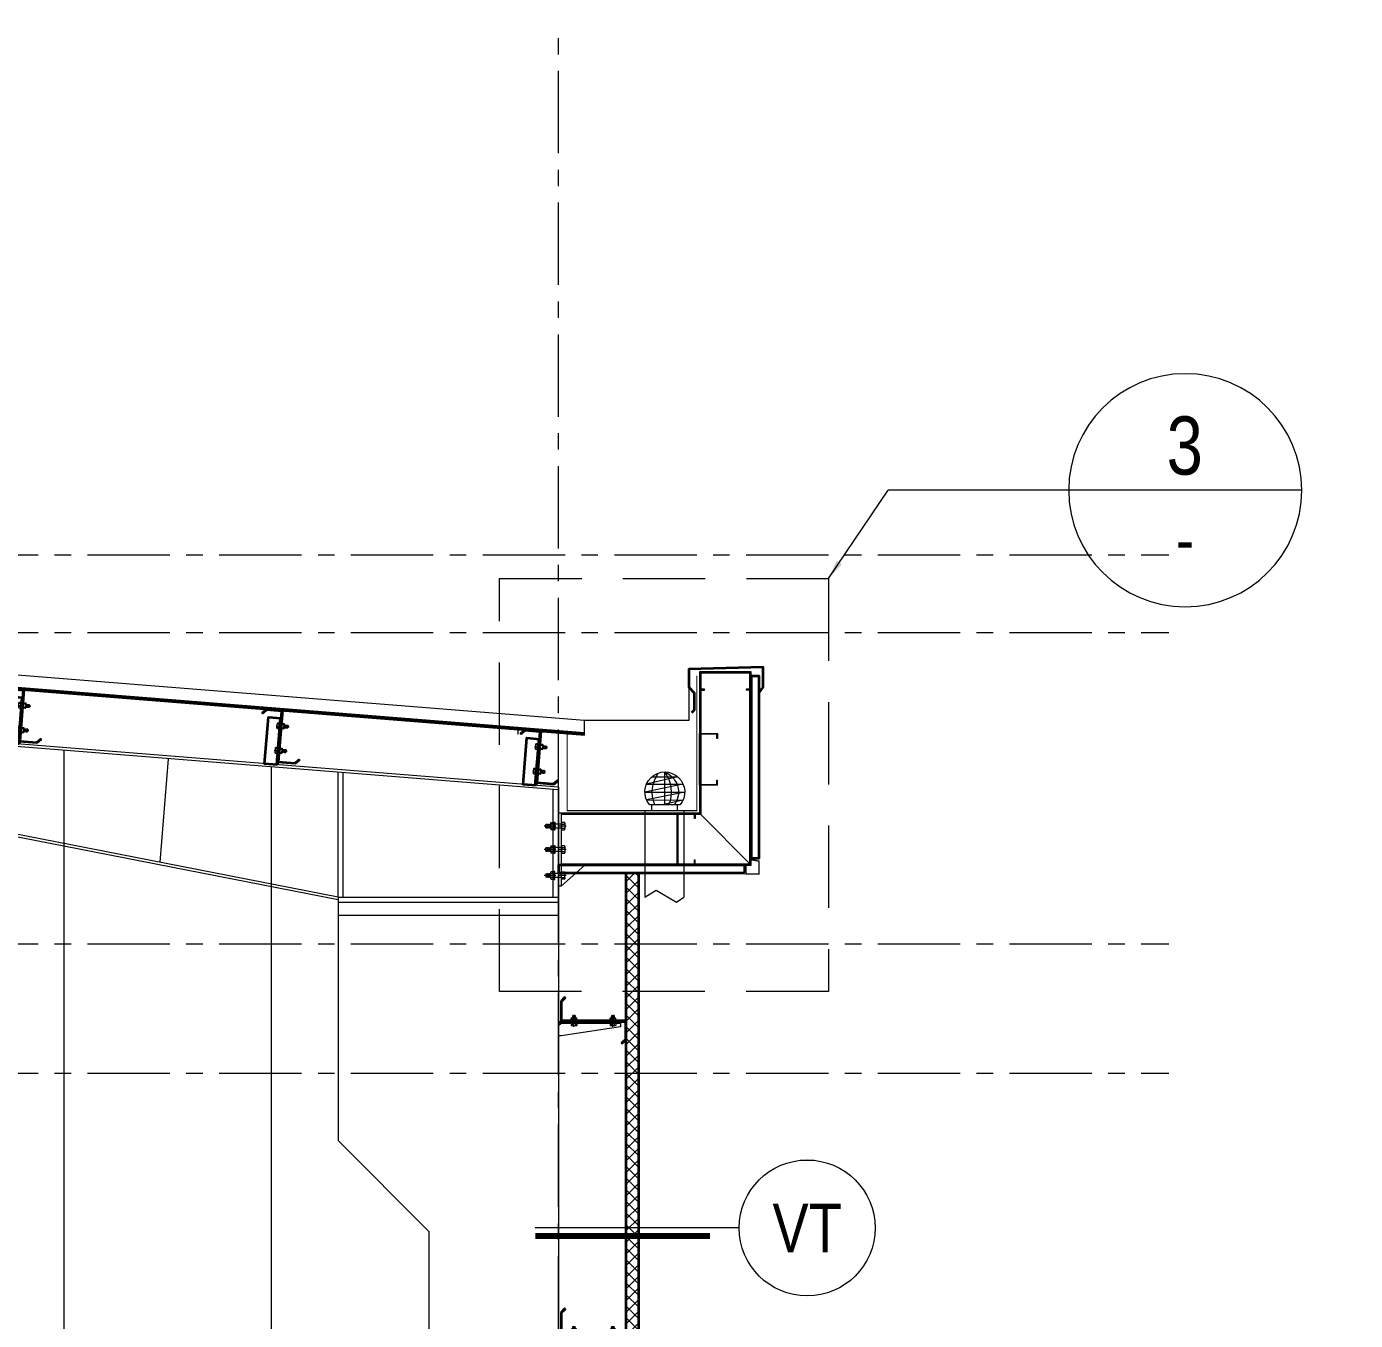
# Model space of a CAD drawing. Header units: millimetres. Extents: x -547695 to 905972, y -1055718 to 167349.
# Drawn here: x -515893 to -510768, y -922298 to -917307 of the extents above; entities that cross this region are included whole.
import ezdxf
from ezdxf.enums import TextEntityAlignment as Align
from ezdxf.xclip import XClip

# ---------------------------------------------------------------- set-up
doc = ezdxf.new("R2010")
doc.units = ezdxf.units.MM
doc.header["$XCLIPFRAME"] = 0
for name, pattern in [('ACAD_ISO04W100', [30, 24, -3, 0, -3]), ('CENTER', [50.8, 31.75, -6.35, 6.35, -6.35]), ('CONTINOUS', [0]), ('DASHDOT', [25.4, 12.7, -6.35, 0, -6.35]), ('HIDDEN', [9.525, 6.35, -3.175]), ('xr-mat cat ngang$0$ACAD_ISO04W100', [30, 24, -3, 0, -3])]:
    doc.linetypes.add(name, pattern=pattern)
doc.layers.add('7a-Flashing_01', color=1, linetype='Continuous')
doc.layers.add('XR-MC2$0$A-TOLE', color=152, linetype='Continuous')
for name, color, linetype, lineweight in [('A-DIMS', 8, 'Continuous', 9), ('A-FINE', 255, 'Continuous', 25), ('A-GRID', 250, 'CENTER', 15), ('A-HEVY', 111, 'Continuous', 35), ('A-HIDD', 45, 'HIDDEN', 9), ('A-PATT', 252, 'Continuous', 9), ('A-SYMBOLS', 10, 'Continuous', 13), ('A-WALL', 12, 'Continuous', 13), ('S-GRID-AXIS', 5, 'DASHDOT', 18)]:
    doc.layers.add(name, color=color, linetype=linetype, lineweight=lineweight)
doc.styles.add('VTK _ Arial_2.5 mm', font='arial.ttf', dxfattribs={"width": 0.8})
doc.styles.add('VTK_Arial', font='arial.ttf', dxfattribs={"width": 0.8})
doc.styles.add('VTK_Arial_2 mm', font='arial.ttf', dxfattribs={"width": 0.8})
doc.dimstyles.new('A-2.5-DIM1', dxfattribs={"dimtxt": 2.5, "dimasz": 1, "dimexe": 1, "dimexo": 0, "dimgap": 0.5, "dimtad": 1, "dimdec": 0, "dimzin": 12, "dimdsep": 46, "dimtxsty": 'VTK_Arial', "dimblk": 'ARCHTICK', "dimcen": 0, "dimdle": 1, "dimclrd": 256, "dimclre": 256, "dimclrt": 7, "dimadec": 1, "dimazin": 3, "dimtfac": 1, "dimtdec": 0, "dimtmove": 0, "dimatfit": 2, "dimfxl": 20, "dimtolj": 1, "dimtzin": 0, "dimlwd": -1, "dimlwe": -1, "dimarcsym": 0})

# ---------------------------------------------------------------- blocks, each defined once
blk = doc.blocks.new('RE6UY')
at = {"layer": 'A-GRID', "ltscale": 10}
blk.add_lwpolyline([(0, -1731.3), (0, 10949.4)], dxfattribs=at)
blk = doc.blocks.new('E56U67')
at = {"layer": 'A-GRID', "ltscale": 10}
for points in [[(-889.9, 2000), (36929.7, 2000)], [(-889.9, 1700), (36929.7, 1700)], [(-889.9, 500), (36929.7, 500)], [(-889.9, 0), (36929.7, 0)]]:
    blk.add_lwpolyline(points, dxfattribs=at)
blk = doc.blocks.new('*U715')
at = {"const_width": 0.3}
blk.add_lwpolyline([(-14, -0.419), (-5, -0.419)], dxfattribs=at)
blk.add_wipeout([(3.5, 0), (3.472, -0.439), (3.39, -0.87), (3.254, -1.288), (3.067, -1.686), (2.832, -2.057), (2.551, -2.396), (2.231, -2.697), (1.875, -2.955), (1.49, -3.167), (1.082, -3.329), (0.656, -3.438), (0.22, -3.493), (-0.22, -3.493), (-0.656, -3.438), (-1.082, -3.329), (-1.49, -3.167), (-1.875, -2.955), (-2.231, -2.697), (-2.551, -2.396), (-2.832, -2.057), (-3.067, -1.686), (-3.254, -1.288), (-3.39, -0.87), (-3.472, -0.439), (-3.5, 0), (-3.472, 0.439), (-3.39, 0.87), (-3.254, 1.288), (-3.067, 1.686), (-2.832, 2.057), (-2.551, 2.396), (-2.231, 2.697), (-1.875, 2.955), (-1.49, 3.167), (-1.082, 3.329), (-0.656, 3.438), (-0.22, 3.493), (0.22, 3.493), (0.656, 3.438), (1.082, 3.329), (1.49, 3.167), (1.875, 2.955), (2.231, 2.697), (2.551, 2.396), (2.832, 2.057), (3.067, 1.686), (3.254, 1.288), (3.39, 0.87), (3.472, 0.439)])
blk.add_lwpolyline([(-3.5, 0), (-14, 0)])
blk.add_circle((0, 0), 3.5)
at = {"color": 7, "style": 'VTK _ Arial_2.5 mm', "width": 0.8, "flags": 8}
blk.add_attdef('SYMBOL', text='', height=2.5, dxfattribs=at).set_placement((0, 0), align=Align.MIDDLE_CENTER)
blk = doc.blocks.new('A$C18f83674')
blk.add_lwpolyline([(14.1, 10), (82.1, 10), (82.1, 208.1), (141.5, 208.1), (155, 194.5), (156.4, 195.9), (142.2, 210), (80.2, 210), (80.2, 11.9), (14.9, 11.9), (1.3, 25.5), (0, 24.1)], close=True)
at = {"layer": 'A-PATT', "linetype": 'Continuous'}
for p, q in [((53.6, 154.8), (53.6, 145.2)), ((53.6, 154.8), (57, 154.8)), ((57.5, 155.7), (57, 154.8)), ((58.1, 145.2), (57, 154.8)), ((58.4, 154.8), (57.5, 155.7)), ((58.9, 155.7), (58.4, 154.8)), ((59.5, 145.2), (58.4, 154.8)), ((59.5, 145.2), (58.4, 154.8)), ((59.5, 145.2), (58.4, 154.8)), ((59.9, 154.8), (58.9, 155.7)), ((60.4, 155.7), (59.9, 154.8)), ((61, 145.2), (59.9, 154.8)), ((61.3, 154.8), (60.4, 155.7)), ((61.8, 155.7), (61.3, 154.8)), ((62.4, 145.2), (61.3, 154.8)), ((62.4, 145.2), (61.3, 154.8)), ((62.8, 154.8), (61.8, 155.7)), ((63.3, 155.7), (62.8, 154.8)), ((63.9, 145.2), (62.8, 154.8)), ((64.2, 154.8), (63.3, 155.7)), ((64.7, 155.7), (64.2, 154.8)), ((65.3, 145.2), (64.2, 154.8)), ((65.7, 154.8), (64.7, 155.7)), ((66.2, 155.7), (65.7, 154.8)), ((66.8, 145.2), (65.7, 154.8)), ((67.1, 154.8), (66.2, 155.7)), ((67.6, 155.7), (67.1, 154.8)), ((68.2, 145.2), (67.1, 154.8)), ((68.6, 154.8), (67.6, 155.7)), ((68.7, 156.1), (68.7, 158.4)), ((68.7, 141.6), (68.7, 158.4)), ((77.6, 160.7), (69.4, 160.7)), ((77.2, 156.1), (69.8, 156.1)), ((78.2, 156.1), (78.2, 158.4)), ((78.2, 141.6), (78.2, 158.4)), ((86.1, 156.1), (86.1, 158.4)), ((86.1, 141.6), (86.1, 158.4)), ((86.8, 160.7), (95, 160.7)), ((87.2, 156.1), (94.6, 156.1)), ((95.6, 141.6), (95.6, 158.4)), ((58.1, 145.2), (53.6, 145.2)), ((59, 144.3), (58.1, 145.2)), ((59.5, 145.2), (59, 144.3)), ((60.4, 144.3), (59.5, 145.2)), ((61, 145.2), (60.4, 144.3)), ((61.9, 144.3), (61, 145.2)), ((62.4, 145.2), (61.9, 144.3)), ((63.3, 144.3), (62.4, 145.2)), ((63.9, 145.2), (63.3, 144.3)), ((64.8, 144.3), (63.9, 145.2)), ((65.3, 145.2), (64.8, 144.3)), ((66.2, 144.3), (65.3, 145.2)), ((66.8, 145.2), (66.2, 144.3)), ((67.7, 144.3), (66.8, 145.2)), ((68.2, 145.2), (67.7, 144.3)), ((68.2, 145.2), (68.7, 145.2)), ((68.7, 143.9), (68.7, 141.6)), ((69.4, 139.3), (77.6, 139.3)), ((77.2, 143.9), (69.8, 143.9)), ((78.2, 143.9), (78.2, 141.6)), ((86.1, 143.9), (86.1, 141.6)), ((95, 139.3), (86.8, 139.3)), ((87.2, 143.9), (94.6, 143.9)), ((53.6, 59.8), (53.6, 50.2)), ((53.6, 59.8), (57, 59.8)), ((57.5, 60.7), (57, 59.8)), ((58.1, 50.2), (57, 59.8)), ((58.4, 59.8), (57.5, 60.7)), ((58.9, 60.7), (58.4, 59.8)), ((59.5, 50.2), (58.4, 59.8)), ((59.5, 50.2), (58.4, 59.8)), ((59.5, 50.2), (58.4, 59.8)), ((59.9, 59.8), (58.9, 60.7)), ((60.4, 60.7), (59.9, 59.8)), ((61, 50.2), (59.9, 59.8)), ((61.3, 59.8), (60.4, 60.7)), ((61.8, 60.7), (61.3, 59.8)), ((62.4, 50.2), (61.3, 59.8)), ((62.4, 50.2), (61.3, 59.8)), ((62.8, 59.8), (61.8, 60.7)), ((63.3, 60.7), (62.8, 59.8)), ((63.9, 50.2), (62.8, 59.8)), ((64.2, 59.8), (63.3, 60.7)), ((64.7, 60.7), (64.2, 59.8)), ((65.3, 50.2), (64.2, 59.8)), ((65.7, 59.8), (64.7, 60.7)), ((66.2, 60.7), (65.7, 59.8)), ((66.8, 50.2), (65.7, 59.8)), ((67.1, 59.8), (66.2, 60.7)), ((67.6, 60.7), (67.1, 59.8)), ((68.2, 50.2), (67.1, 59.8)), ((68.6, 59.8), (67.6, 60.7)), ((68.7, 61.1), (68.7, 63.4)), ((68.7, 46.6), (68.7, 63.4)), ((77.6, 65.7), (69.4, 65.7)), ((77.2, 61.1), (69.8, 61.1)), ((78.2, 61.1), (78.2, 63.4)), ((78.2, 46.6), (78.2, 63.4)), ((86.1, 61.1), (86.1, 63.4)), ((86.1, 46.6), (86.1, 63.4)), ((86.8, 65.7), (95, 65.7)), ((87.2, 61.1), (94.6, 61.1)), ((95.6, 46.6), (95.6, 63.4)), ((58.1, 50.2), (53.6, 50.2)), ((59, 49.3), (58.1, 50.2)), ((59.5, 50.2), (59, 49.3)), ((60.4, 49.3), (59.5, 50.2)), ((61, 50.2), (60.4, 49.3)), ((61.9, 49.3), (61, 50.2)), ((62.4, 50.2), (61.9, 49.3)), ((63.3, 49.3), (62.4, 50.2)), ((63.9, 50.2), (63.3, 49.3)), ((64.8, 49.3), (63.9, 50.2)), ((65.3, 50.2), (64.8, 49.3)), ((66.2, 49.3), (65.3, 50.2)), ((66.8, 50.2), (66.2, 49.3)), ((67.7, 49.3), (66.8, 50.2)), ((68.2, 50.2), (67.7, 49.3)), ((68.2, 50.2), (68.7, 50.2)), ((68.7, 48.9), (68.7, 46.6)), ((69.4, 44.3), (77.6, 44.3)), ((77.2, 48.9), (69.8, 48.9)), ((78.2, 48.9), (78.2, 46.6)), ((86.1, 48.9), (86.1, 46.6)), ((95, 44.3), (86.8, 44.3)), ((87.2, 48.9), (94.6, 48.9))]:
    blk.add_line(p, q, dxfattribs=at)
at = {"layer": 'A-PATT', "ltscale": 0.5}
for p, q in [((67.8, 155.5), (67.8, 155.5)), ((86.1, 156), (80.2, 156)), ((67.8, 144.5), (67.8, 144.5)), ((86.1, 144), (80.2, 144)), ((67.8, 60.5), (67.8, 60.5)), ((86.1, 61), (80.2, 61)), ((67.8, 49.5), (67.8, 49.5)), ((86.1, 49), (80.2, 49))]:
    blk.add_line(p, q, dxfattribs=at)
at = {"layer": 'A-PATT', "lineweight": -2}
blk.add_line((86.1, 180), (86.1, 0), dxfattribs=at)
at = {"layer": 'A-PATT', "linetype": 'ACAD_ISO04W100'}
for p, q in [((99.5, 150), (49.2, 150)), ((99.5, 55), (49.2, 55))]:
    blk.add_line(p, q, dxfattribs=at)
at = {"layer": 'A-PATT', "linetype": 'Continuous'}
for points in [[(80.2, 162), (78.2, 162), (78.2, 138), (80.2, 138)], [(80.2, 67), (78.2, 67), (78.2, 43), (80.2, 43)]]:
    blk.add_lwpolyline(points, close=True, dxfattribs=at)
at = {"layer": 'A-PATT', "lineweight": -2}
blk.add_lwpolyline([(82.1, 0), (132.1, 0), (132.1, 180), (82.1, 180)], close=True, dxfattribs=at)
at = {"layer": 'A-PATT', "linetype": 'Continuous'}
for centre, radius, start, end in [((72.9, 158.4), 4.19, 146.602, 180), ((71.8, 158.4), 3.07, 180, 228.5476), ((71.8, 153.8), 3.07, 131.4524, 180), ((75.2, 158.4), 3.07, 311.4524, 0), ((75.2, 153.8), 3.07, 0, 48.5476), ((74.1, 158.4), 4.19, 0, 33.398), ((90.3, 158.4), 4.19, 146.602, 180), ((89.2, 158.4), 3.07, 180, 228.5476), ((89.2, 153.8), 3.07, 131.4524, 180), ((92.6, 158.4), 3.07, 311.4524, 0), ((92.6, 153.8), 3.07, 0, 48.5476), ((91.5, 158.4), 4.19, 0, 33.398), ((71.8, 146.2), 3.07, 180, 228.5476), ((71.8, 141.6), 3.07, 131.4524, 180), ((72.9, 141.6), 4.19, 180, 213.398), ((75.2, 146.2), 3.07, 311.4524, 0), ((75.2, 141.6), 3.07, 0, 48.5476), ((74.1, 141.6), 4.19, 326.602, 0), ((89.2, 146.2), 3.07, 180, 228.5476), ((89.2, 141.6), 3.07, 131.4524, 180), ((90.3, 141.6), 4.19, 180, 213.398), ((92.6, 146.2), 3.07, 311.4524, 0), ((92.6, 141.6), 3.07, 0, 48.5476), ((91.5, 141.6), 4.19, 326.602, 0), ((72.9, 63.4), 4.19, 146.602, 180), ((71.8, 63.4), 3.07, 180, 228.5476), ((71.8, 58.8), 3.07, 131.4524, 180), ((75.2, 63.4), 3.07, 311.4524, 0), ((75.2, 58.8), 3.07, 0, 48.5476), ((74.1, 63.4), 4.19, 0, 33.398), ((90.3, 63.4), 4.19, 146.602, 180), ((89.2, 63.4), 3.07, 180, 228.5476), ((89.2, 58.8), 3.07, 131.4524, 180), ((92.6, 63.4), 3.07, 311.4524, 0), ((92.6, 58.8), 3.07, 0, 48.5476), ((91.5, 63.4), 4.19, 0, 33.398), ((71.8, 51.2), 3.07, 180, 228.5476), ((71.8, 46.6), 3.07, 131.4524, 180), ((72.9, 46.6), 4.19, 180, 213.398), ((75.2, 51.2), 3.07, 311.4524, 0), ((75.2, 46.6), 3.07, 0, 48.5476), ((74.1, 46.6), 4.19, 326.602, 0), ((89.2, 51.2), 3.07, 180, 228.5476), ((89.2, 46.6), 3.07, 131.4524, 180), ((90.3, 46.6), 4.19, 180, 213.398), ((92.6, 51.2), 3.07, 311.4524, 0), ((92.6, 46.6), 3.07, 0, 48.5476), ((91.5, 46.6), 4.19, 326.602, 0)]:
    blk.add_arc(centre, radius, start, end, dxfattribs=at)
blk = doc.blocks.new('*U57')
at = {"linetype": 'xr-mat cat ngang$0$ACAD_ISO04W100'}
blk.add_line((-25.4, 0), (38.9, 0), dxfattribs=at)
at = {"linetype": 'Continuous'}
for p, q in [((-21.5, -8.4), (-21.5, 8.4)), ((-12.7, 10.7), (-20.8, 10.7)), ((-13, 6.1), (-20.4, 6.1)), ((-12, 6.1), (-12, 8.4)), ((-12, -8.4), (-12, 8.4)), ((9.8, 6.1), (9.8, 8.4)), ((9.8, -8.4), (9.8, 8.4)), ((10.5, 10.7), (18.6, 10.7)), ((10.9, 6.1), (18.3, 6.1)), ((19.3, 6.1), (19.3, 8.4)), ((19.3, -8.4), (19.3, 8.4)), ((19.5, 4.8), (20.4, 5.7)), ((19.8, -4.8), (21, 4.8)), ((20.4, 5.7), (21, 4.8)), ((21, 4.8), (21.9, 5.7)), ((21.3, -4.8), (22.4, 4.8)), ((21.9, 5.7), (22.4, 4.8)), ((22.4, 4.8), (23.3, 5.7)), ((22.7, -4.8), (23.9, 4.8)), ((23.3, 5.7), (23.9, 4.8)), ((23.9, 4.8), (24.8, 5.7)), ((24.2, -4.8), (25.3, 4.8)), ((24.8, 5.7), (25.3, 4.8)), ((25.3, 4.8), (26.2, 5.7)), ((25.6, -4.8), (26.8, 4.8)), ((25.6, -4.8), (26.8, 4.8)), ((26.2, 5.7), (26.8, 4.8)), ((26.8, 4.8), (27.7, 5.7)), ((27.1, -4.8), (28.2, 4.8)), ((27.7, 5.7), (28.2, 4.8)), ((28.2, 4.8), (29.1, 5.7)), ((28.5, -4.8), (29.7, 4.8)), ((28.5, -4.8), (29.7, 4.8)), ((28.5, -4.8), (29.7, 4.8)), ((29.1, 5.7), (29.7, 4.8)), ((29.7, 4.8), (30.6, 5.7)), ((30, -4.8), (31.1, 4.8)), ((30.6, 5.7), (31.1, 4.8)), ((34.5, 4.8), (31.1, 4.8)), ((34.5, 4.8), (34.5, -4.8)), ((-20.8, -10.7), (-12.7, -10.7)), ((-13, -6.1), (-20.4, -6.1)), ((-12, -6.1), (-12, -8.4)), ((9.8, -6.1), (9.8, -8.4)), ((18.6, -10.7), (10.5, -10.7)), ((10.9, -6.1), (18.3, -6.1)), ((19.8, -4.8), (19.3, -4.8)), ((19.3, -6.1), (19.3, -8.4)), ((19.8, -4.8), (20.4, -5.7)), ((20.4, -5.7), (21.3, -4.8)), ((21.3, -4.8), (21.8, -5.7)), ((21.8, -5.7), (22.7, -4.8)), ((22.7, -4.8), (23.3, -5.7)), ((23.3, -5.7), (24.2, -4.8)), ((24.2, -4.8), (24.7, -5.7)), ((24.7, -5.7), (25.6, -4.8)), ((25.6, -4.8), (26.2, -5.7)), ((26.2, -5.7), (27.1, -4.8)), ((27.1, -4.8), (27.6, -5.7)), ((27.6, -5.7), (28.5, -4.8)), ((28.5, -4.8), (29.1, -5.7)), ((29.1, -5.7), (30, -4.8)), ((30, -4.8), (34.5, -4.8))]:
    blk.add_line(p, q, dxfattribs=at)
at = {"ltscale": 0.5}
for p, q in [((-12, 6), (7.8, 6)), ((20.3, 5.5), (20.2, 5.5)), ((-12, -6), (7.8, -6)), ((20.3, -5.5), (20.3, -5.5))]:
    blk.add_line(p, q, dxfattribs=at)
at = {"linetype": 'Continuous'}
blk.add_lwpolyline([(7.8, 12), (9.8, 12), (9.8, -12), (7.8, -12)], close=True, dxfattribs=at)
for centre, radius, start, end in [((-17.3, 8.4), 4.19, 146.602, 180), ((-18.4, 8.4), 3.07, 180, 228.5476), ((-18.4, 3.8), 3.07, 131.4524, 180), ((-15, 8.4), 3.07, 311.4524, 0), ((-15, 3.8), 3.07, 0, 48.5476), ((-16.2, 8.4), 4.19, 0, 33.398), ((14, 8.4), 4.19, 146.602, 180), ((12.9, 8.4), 3.07, 180, 228.5476), ((12.9, 3.8), 3.07, 131.4524, 180), ((16.3, 8.4), 3.07, 311.4524, 0), ((16.3, 3.8), 3.07, 0, 48.5476), ((15.1, 8.4), 4.19, 0, 33.398), ((-18.4, -3.8), 3.07, 180, 228.5476), ((-18.4, -8.4), 3.07, 131.4524, 180), ((-17.3, -8.4), 4.19, 180, 213.398), ((-15, -3.8), 3.07, 311.4524, 0), ((-15, -8.4), 3.07, 0, 48.5476), ((-16.2, -8.4), 4.19, 326.602, 0), ((12.9, -3.8), 3.07, 180, 228.5476), ((12.9, -8.4), 3.07, 131.4524, 180), ((14, -8.4), 4.19, 180, 213.398), ((16.3, -3.8), 3.07, 311.4524, 0), ((16.3, -8.4), 3.07, 0, 48.5476), ((15.1, -8.4), 4.19, 326.602, 0)]:
    blk.add_arc(centre, radius, start, end, dxfattribs=at)
blk = doc.blocks.new('A$Cbf05ed9f')
at = {"color": 0}
for p, q in [((0, 0), (0, 200)), ((0, 200), (70, 200)), ((67, 197), (3, 197)), ((3, 197), (3, 3)), ((67, 180), (67, 197)), ((70, 180), (67, 180)), ((70, 200), (70, 180)), ((70, 0), (0, 0)), ((3, 3), (67, 3)), ((67, 3), (67, 20)), ((67, 20), (70, 20)), ((70, 0), (70, 20))]:
    blk.add_line(p, q, dxfattribs=at)
blk = doc.blocks.new('ửgwg')
for points in [[(-7350, -887.3), (-7350, -832.1), (0, -244.1)], [(-6400, -1513.3), (-7250, -1513.3)]]:
    blk.add_lwpolyline(points)
at = {"linetype": 'ByBlock'}
for points in [[(-7250, -1089.9), (0, -509.9)], [(-7249.2, -1099.9), (0, -520)], [(-5744.4, -979.5), (-5712.5, -1378.9)], [(-6420, -1513.3), (-6420, -1033.6)], [(-6400, -1513.3), (-6400, -1032)], [(-7250, -1089.9), (-7250, -7193.1)], [(-7250, -1513.3), (-7250, -1089.9)], [(-7230, -1513.3), (-7230, -1098.4)], [(-6400, -1513.3), (-4232, -1089.3)], [(-6400, -1523.5), (-4230.1, -1099.1)], [(-6400, -1533.3), (-7250, -1533.3)], [(-6400, -1513.3), (-6400, -2452.1), (-6750, -2803.3)], [(-6400, -1583.3), (-7250, -1583.3)], [(-6750, -2803.3), (-6750, -7193.1)]]:
    blk.add_lwpolyline(points, dxfattribs=at)
at = {"color": 0, "linetype": 'ByBlock'}
for points in [[(-7262, -1389.9), (-7993.7, -1389.9), (-7993.7, -644.9), (-7793.7, -644.9), (-7793.7, -1189.9), (-7262, -1189.9)], [(-7262, -1384.9), (-7988.7, -1384.9), (-7988.7, -649.9), (-7798.7, -649.9), (-7798.7, -1194.9), (-7262, -1194.9)], [(-7793.7, -1189.9), (-7993.7, -1389.9)], [(-7262, -1469.9), (-7351.9, -1389.9)]]:
    blk.add_lwpolyline(points, dxfattribs=at)
blk.add_lwpolyline([(-7250, -1469.9), (-7262, -1469.9), (-7262, -1189.9), (-7250, -1189.9)], close=True, dxfattribs=at)
at = {"layer": 'A-HEVY'}
for points in [[(-7350, -882.2), (-0.4, -294.3)], [(-7350, -887.3), (0, -299.3)]]:
    blk.add_lwpolyline(points, dxfattribs=at)
at = {"rotation": 269.9999999725806}
blk.add_blockref('A$Cbf05ed9f', (-7993.7, -644.9), dxfattribs=at)
at = {"xscale": -1}
for p in [(-7793.7, -1082.2), (-7708, -1389.9)]:
    blk.add_blockref('A$Cbf05ed9f', p, dxfattribs=at)
at = {"xscale": -1.313271894655145, "yscale": 1.313271894655145, "zscale": 1.313271894655145, "rotation": 180}
for p in [(-7246.3, -1239.9), (-7246.3, -1329.9)]:
    blk.add_blockref('*U57', p, dxfattribs=at)
at = {"xscale": 1.313271894655145, "yscale": 1.313271894655145, "zscale": 1.313271894655145}
blk.add_blockref('*U57', (-7246.3, -1429.9), dxfattribs=at)
at = {"layer": 'A-HEVY', "rotation": 4.573921259835871}
for p in [(-5251.8, -930.1), (-6248.6, -1009.8), (-7245.4, -1089.6)]:
    blk.add_blockref('A$C18f83674', p, dxfattribs=at)
blk = doc.blocks.new('oi11')
at = {"layer": 'A-PATT'}
blk.add_line((-50, 149.1), (-50, 22.2), dxfattribs=at)
blk.add_line((-50, 149.1), (-50, 22.2), dxfattribs=at)
at = {"layer": 'A-PATT', "linetype": 'Continuous'}
blk.add_line((-109.8, 22.2), (6.8, 22.2), dxfattribs=at)
blk.add_line((-109.8, 22.2), (6.8, 22.2), dxfattribs=at)
at = {"layer": 'A-PATT'}
blk.add_lwpolyline([(-1.1, 130.2), (-100.4, 130.2), (19.1, 102.7), (-121.1, 102.1), (25.4, 71.4), (-128.4, 71.4), (18.8, 41.2), (-121.1, 40.6), (-40.9, 22.2)], dxfattribs=at)
blk.add_lwpolyline([(-1.1, 130.2), (-100.4, 130.2), (19.1, 102.7), (-121.1, 102.1), (25.4, 71.4), (-128.4, 71.4), (18.8, 41.2), (-121.1, 40.6), (-40.9, 22.2)], dxfattribs=at)
at = {"layer": 'A-PATT', "linetype": 'Continuous'}
blk.add_lwpolyline([(-100, 22.2), (0, 22.2), (0, 0), (-100, 0)], close=True, dxfattribs=at)
blk.add_lwpolyline([(-100, 22.2), (0, 22.2), (0, 0), (-100, 0)], close=True, dxfattribs=at)
blk.add_arc((-51.5, 72.2), 76.9, 319.3608, 220.6392, dxfattribs=at)
blk.add_arc((-51.5, 72.2), 76.9, 319.3608, 220.6392, dxfattribs=at)
at = {"layer": 'A-PATT'}
for centre, radius, start, end in [((-21.3, 71.4), 82.8, 110.269, 216.4417), ((-21.3, 71.4), 82.8, 110.269, 216.4417), ((53, 71.4), 129, 142.9563, 202.4244), ((53, 71.4), 129, 142.9563, 202.4244), ((-132.4, 71.4), 129, 337.5756, 34.7353), ((-132.4, 71.4), 129, 337.5756, 34.7353)]:
    blk.add_arc(centre, radius, start, end, dxfattribs=at)
blk = doc.blocks.new('ưqefw3ef23')
at = {"layer": 'A-DIMS', "ltscale": 0.3}
blk.add_lwpolyline([(271.5, 690.5), (271.5, 492.2), (674, 492.2)], dxfattribs=at)
at = {"layer": 'A-HEVY', "linetype": 'CONTINOUS'}
blk.add_lwpolyline([(0.2, 561.9), (0.2, 598.9), (-16, 620.1), (-16, 697.9), (271.5, 690.5), (271.5, 620.1), (250.2, 598.9), (250.2, 531.9), (260.9, 521.3)], dxfattribs=at)
at = {"layer": 'A-HEVY', "ltscale": 0.3}
blk.add_lwpolyline([(930.6, 437.5, 5, 5, 0), (929, 457.4, 5, 5, 0), (740.2, 442.3, 5, 5, 0), (740.2, 144.3, 5, 5, 0), (240.2, 144.3, 5, 5, 0), (240.2, 484.6, 5, 5, 0), (240.2, 664.6, 0, 0, 0)], format="xyseb", dxfattribs=at)
at = {"layer": 'A-HEVY'}
for points in [[(30.2, -38.8), (0.2, -38.8), (0.2, 662.9), (30.2, 662.9)], [(55, -95.7), (55, -65.7), (774, -65.7), (774, -95.7)]]:
    blk.add_lwpolyline(points, close=True, dxfattribs=at)
at = {"layer": 'A-HEVY', "ltscale": 0.3, "const_width": 5}
blk.add_lwpolyline([(30.2, 34.5), (30.2, -45.4), (0, -50.4), (0, -100), (50, -100), (50, -100), (50, -65.7), (100.3, -65.7)], dxfattribs=at)
at = {"layer": 'A-PATT', "ltscale": 5}
for points in [[(290.2, 144.3), (290.2, -190)], [(440.2, 144.3), (440.2, -190)], [(440.2, -190), (396.5, -162), (318.9, -208.9), (290.2, -190)]]:
    blk.add_lwpolyline(points, dxfattribs=at)
at = {"layer": 'A-PATT', "linetype": 'Continuous', "lineweight": -3}
blk.add_blockref('oi11', (415.2, 144.3), dxfattribs=at)
blk = doc.blocks.new('diem chan tole')
at = {"layer": '7a-Flashing_01', "const_width": 1}
blk.add_lwpolyline([(0, -40), (0, -50), (-50, -50), (-50, -10), (0, 0), (0, 110)], dxfattribs=at)
blk = doc.blocks.new('up goc')
at = {"layer": '7a-Flashing_01', "const_width": 0.499}
blk.add_lwpolyline([(-154.7, 0), (-139.7, 0), (-114.3, 30.7), (30.7, 30.7), (30.7, -114.3), (0, -139.7), (0, -154.7)], dxfattribs=at)
blk = doc.blocks.new('_ECU_M12')
at = {"layer": 'A-PATT'}
h = blk.add_hatch(color=256, dxfattribs=at)
h.dxf.hatch_style = 1
h.paths.add_polyline_path([(0, 10), (-8.2, 10, -0.176633), (-5.5, 9, -0.090415)])
h.paths.add_polyline_path([(8.2, 10), (0, 10, -0.090415), (5.5, 9, -0.176633)])
h = blk.add_hatch(color=256, dxfattribs=at)
h.dxf.hatch_style = 1
h.paths.add_polyline_path([(-5.5, 1, -0.176633), (-8.2, 0), (0, 0, -0.090415)])
h.paths.add_polyline_path([(5.5, 1, -0.090415), (0, 0), (8.2, 0, -0.176633)])
for p, q in [((-11, 1), (-11, 9)), ((-8.2, 10), (8.2, 10)), ((8.2, 0), (-8.2, 0)), ((-5.5, 1), (-5.5, 9)), ((5.5, 1), (5.5, 9)), ((11, 1), (11, 9))]:
    blk.add_line(p, q, dxfattribs=at)
for centre, radius, start, end in [((-8.2, 5.7), 4.26, 49.932, 130.068), ((-8.2, 4.3), 4.26, 229.932, 310.068), ((0, -5.5), 15.5, 69.3345, 110.6655), ((0, 15.5), 15.5, 249.3345, 290.6655), ((8.2, 5.7), 4.26, 49.932, 130.068), ((8.2, 4.3), 4.26, 229.932, 310.068)]:
    blk.add_arc(centre, radius, start, end, dxfattribs=at)
blk = doc.blocks.new('*U48')
h = blk.add_hatch(color=256)
h.dxf.hatch_style = 1
h.paths.add_polyline_path([(-0.2, -10, -0.086761), (-5.5, -9, -0.176633), (-8.2, -10)])
h.paths.add_polyline_path([(8.2, -10, -0.176633), (5.5, -9, -0.086761), (0.2, -10)])
for p, q in [((-11, 0), (-11, -9)), ((11, 0), (-11, 0)), ((-6, 19.9), (6, 19.9)), ((-5.1, 7.9), (-6, 7.3)), ((-6, 7.3), (-4.8, 6.3)), ((-4.8, 6.3), (-6, 5.5)), ((-6, 5.5), (-6, 2)), ((-6, 5.5), (3, 5.5)), ((-5.5, 0), (-5.5, -9)), ((-4.8, 29.3), (-5.4, 28.4)), ((-5.4, 28.4), (-4.8, 27.9)), ((-4.8, 29.3), (4.8, 29.3)), ((3, 5.5), (-4.8, 6.3)), ((0, 29), (0, 29.3)), ((4.8, 28.7), (0, 29)), ((4.8, 28.7), (4.8, 29.3)), ((4.8, 28.7), (6, 27.7)), ((6, 27.7), (4.8, 26.9)), ((4.8, 7.1), (6, 6.1)), ((5.5, 0), (5.5, -9)), ((6, 7.9), (6, 7.9)), ((6, 6.1), (6, 2)), ((11, 0), (11, -9)), ((-8.2, -10), (8.2, -10))]:
    blk.add_line(p, q)
blk.add_lwpolyline([(-12.5, 7.9), (12.5, 7.9), (12.5, 9.4, 0.414214), (12, 9.9), (-12, 9.9, 0.414214), (-12.5, 9.4)], format="xyb", close=True)
for points in [[(4.8, 26.9), (6, 25.9), (4.8, 25.1), (-4.8, 26.1), (-6, 27.1), (-4.8, 27.9)], [(4.8, 25.1), (6, 24.1), (4.8, 23.3), (-4.8, 24.3), (-6, 25.3), (-4.8, 26.1)], [(4.8, 23.3), (6, 22.3), (4.8, 21.5), (-4.8, 22.5), (-6, 23.5), (-4.8, 24.3)]]:
    blk.add_lwpolyline(points, close=True)
for points in [[(3, 19.9), (-4.8, 20.7), (-6, 21.7), (-4.8, 22.5), (4.8, 21.5), (6, 20.5), (5.1, 19.9)], [(-6, 19.9), (-4.8, 20.7), (3, 19.9)], [(6, 7.9), (6, 7.9), (4.8, 7.1), (-3.1, 7.9)]]:
    blk.add_lwpolyline(points)
for centre, radius, start, end in [((-8, 2), 2, 270, 0), ((8, 2), 2, 180, 270), ((-8.2, -5.7), 4.26, 229.932, 310.068), ((0, 5.5), 15.5, 249.2986, 290.7014), ((8.2, -5.7), 4.26, 229.932, 310.068)]:
    blk.add_arc(centre, radius, start, end)
at = {"layer": 'S-GRID-AXIS', "color": 250}
blk.add_line((0, -15), (0, 32), dxfattribs=at)
blk.add_blockref('_ECU_M12', (0, 9.9))
blk = doc.blocks.new('*U47')
h = blk.add_hatch(color=256)
h.dxf.hatch_style = 1
h.paths.add_polyline_path([(-0.2, -10, -0.086761), (-5.5, -9, -0.176633), (-8.2, -10)])
h.paths.add_polyline_path([(8.2, -10, -0.176633), (5.5, -9, -0.086761), (0.2, -10)])
for p, q in [((-11, 0), (-11, -9)), ((11, 0), (-11, 0)), ((-6, 19.9), (6, 19.9)), ((-5.1, 7.9), (-6, 7.3)), ((-6, 7.3), (-4.8, 6.3)), ((-4.8, 6.3), (-6, 5.5)), ((-6, 5.5), (-6, 2)), ((-6, 5.5), (3, 5.5)), ((-5.5, 0), (-5.5, -9)), ((-4.8, 29.3), (-5.4, 28.4)), ((-5.4, 28.4), (-4.8, 27.9)), ((-4.8, 29.3), (4.8, 29.3)), ((3, 5.5), (-4.8, 6.3)), ((0, 29), (0, 29.3)), ((4.8, 28.7), (0, 29)), ((4.8, 28.7), (4.8, 29.3)), ((4.8, 28.7), (6, 27.7)), ((6, 27.7), (4.8, 26.9)), ((4.8, 7.1), (6, 6.1)), ((5.5, 0), (5.5, -9)), ((6, 7.9), (6, 7.9)), ((6, 6.1), (6, 2)), ((11, 0), (11, -9)), ((-8.2, -10), (8.2, -10))]:
    blk.add_line(p, q)
blk.add_lwpolyline([(-12.5, 7.9), (12.5, 7.9), (12.5, 9.4, 0.414214), (12, 9.9), (-12, 9.9, 0.414214), (-12.5, 9.4)], format="xyb", close=True)
for points in [[(4.8, 26.9), (6, 25.9), (4.8, 25.1), (-4.8, 26.1), (-6, 27.1), (-4.8, 27.9)], [(4.8, 25.1), (6, 24.1), (4.8, 23.3), (-4.8, 24.3), (-6, 25.3), (-4.8, 26.1)], [(4.8, 23.3), (6, 22.3), (4.8, 21.5), (-4.8, 22.5), (-6, 23.5), (-4.8, 24.3)]]:
    blk.add_lwpolyline(points, close=True)
for points in [[(3, 19.9), (-4.8, 20.7), (-6, 21.7), (-4.8, 22.5), (4.8, 21.5), (6, 20.5), (5.1, 19.9)], [(-6, 19.9), (-4.8, 20.7), (3, 19.9)], [(6, 7.9), (6, 7.9), (4.8, 7.1), (-3.1, 7.9)]]:
    blk.add_lwpolyline(points)
for centre, radius, start, end in [((-8, 2), 2, 270, 0), ((8, 2), 2, 180, 270), ((-8.2, -5.7), 4.26, 229.932, 310.068), ((0, 5.5), 15.5, 249.2986, 290.7014), ((8.2, -5.7), 4.26, 229.932, 310.068)]:
    blk.add_arc(centre, radius, start, end)
at = {"layer": 'S-GRID-AXIS', "color": 250}
blk.add_line((0, -15), (0, 32), dxfattribs=at)
blk.add_blockref('_ECU_M12', (0, 9.9))
blk = doc.blocks.new('BXG')
blk.add_lwpolyline([(-78, 10), (0, 10), (0, 258.1), (69.3, 258.1), (82.9, 244.5), (84.2, 245.9), (70.1, 260), (-1.9, 260), (-1.9, 11.9), (-77.2, 11.9), (-90.8, 25.5), (-92.1, 24.1)], close=True)
at = {"layer": 'A-PATT', "ltscale": 2.5}
for points in [[(6, 0), (0, 0), (0, 240), (6, 240)], [(16, 0), (6, 10), (6, 240), (21, 240), (56, 10), (56, 0)]]:
    blk.add_lwpolyline(points, close=True, dxfattribs=at)
at = {"layer": 'A-PATT', "ltscale": 2.5, "rotation": 90}
for name, p in [('*U47', (6, 210)), ('*U48', (6, 60))]:
    blk.add_blockref(name, p, dxfattribs=at)
blk = doc.blocks.new('3g3g')
at = {"layer": 'A-PATT', "ltscale": 5}
h = blk.add_hatch(dxfattribs=at)
h.set_pattern_fill('ANSI37', color=256, scale=15)
h.set_pattern_definition([(45, (-1962650.166, -626737.69), (-33.6759605, 33.6759605), []), (135, (-1962650.166, -626737.69), (-33.6759605, -33.6759605), [])])
h.paths.add_polyline_path([(50250, 18450), (-60, 18450), (-60, 18500), (50250, 18500)])
at = {"layer": 'A-PATT'}
h = blk.add_hatch(dxfattribs=at)
h.set_pattern_fill('ANSI37', color=256, scale=10)
h.set_pattern_definition([(45, (-417346.407, 321578.19), (-22.4506403, 22.4506403), []), (135, (-417346.407, 321578.19), (-22.4506403, -22.4506403), [])])
h.paths.add_polyline_path([(-10, 150), (-60, 150), (-60, 18450), (-10, 18450)])
h = blk.add_hatch(dxfattribs=at)
h.set_pattern_fill('BT-01', color=256, scale=50, style=0, double=1, pattern_type=2)
h.set_pattern_definition([(50, (65941.9, -196849.32), (358.6301, -31.37607), [37.5, -412.5]), (355, (65941.9, -196849.32), (-69.37567, 376.09607), [30, -330]), (100.4514, (65971.8, -196851.94), (289.2547, 344.7198), [31.8701, -350.57106]), (46.1842, (65941.9, -196749.32), (533.6205, -82.7595), [56.25, -618.75]), (96.6356, (65986.37, -196756.2), (467.3314, 487.059), [47.8051, -525.8565]), (351.1842, (65941.9, -196749.3), (467.331, 487.0593), [45, -495]), (21, (65991.9, -196774.32), (298.45353, -201.30945), [37.5, -412.5]), (326, (65991.9, -196774.32), (121.65767, 362.575), [30, -330]), (71.4514, (66016.77, -196791.1), (420.1113, 161.26525), [31.8701, -350.57106]), (37.5, (65941.9, -196849.32), (6.07993, 166.44693), [0, -326, 0, -335, 0, -331.25]), (7.5, (65941.9, -196849.32), (131.53477, 197.20586), [0, -191, 0, -318.5, 0, -126.25]), (327.5, (65830.4, -196849.32), (266.91122, -11.27744), [0, -125, 0, -390, 0, -517.5]), (317.5, (65780.4, -196849.32), (291.59308, 50.0525), [0, -162.5, 0, -259, 0, -367.5]), (45, (65941.9, -196849.32), (-150.2602, 150.2602), []), (45, (65941.9, -196788.07), (-150.2602, 150.2602), [])])
h.paths.add_polyline_path([(250, 200), (250, 0), (0, 0), (0, 200)])
blk.add_lwpolyline([(-10, 150), (-60, 150), (-60, 18450), (-10, 18450)], close=True)
at = {"layer": 'A-PATT', "ltscale": 0.3}
for points in [[(50250, 18450), (250, 18450)], [(250, 0), (250, 18450)], [(50250, 18200), (250, 18200)]]:
    blk.add_lwpolyline(points, dxfattribs=at)
at = {"layer": 'A-WALL'}
blk.add_lwpolyline([(250, 0), (0, 0), (0, 200), (250, 200)], close=True, dxfattribs=at)
at = {"layer": 'XR-MC2$0$A-TOLE'}
blk.add_lwpolyline([(50250, 18450), (-60, 18450), (-60, 18500), (50250, 18500)], close=True, dxfattribs=at)
at = {"rotation": 90.00000000000001}
blk.add_blockref('up goc', (-60, 18500), dxfattribs=at)
at = {"layer": 'A-FINE'}
blk.add_blockref('diem chan tole', (0, 150), dxfattribs=at)
at = {"layer": 'A-HEVY', "xscale": -1, "rotation": 89.99999999999997}
for p in [(250, 18400), (250, 17200), (250, 16000), (250, 14800), (250, 13600), (250, 12400), (250, 11200), (250, 10000), (250, 8800), (250, 7600), (250, 6400), (250, 5200), (250, 4000), (250, 2800), (250, 1600), (250, 400)]:
    blk.add_blockref('BXG', p, dxfattribs=at)
blk = doc.blocks.new('zw$C622')
blk.add_blockref('ửgwg', (7500, 7193.1))
at = {"layer": 'A-HEVY'}
blk.add_blockref('ưqefw3ef23', (-524, 5868.9), dxfattribs=at)
at = {"layer": 'A-HEVY', "ltscale": 0.3}
ref = blk.add_blockref('3g3g', (0, 0), dxfattribs=at)
XClip(ref).set_block_clipping_path([(-60.999995864, -0.0000000836), (249.999999847, 5773.2162310344)])
blk = doc.blocks.new('_ARCHTICK')
at = {"color": 0, "linetype": 'ByBlock', "const_width": 0.15}
blk.add_lwpolyline([(-0.5, -0.5), (0.5, 0.5)], dxfattribs=at)
blk = doc.blocks.new('*U1162')
blk.add_line((-21.302, 0), (-9.302, 0))
blk.add_lwpolyline([(-9.302, 0), (0, 0)])
blk.add_circle((-15.302, 0), 6)
at = {"color": 7, "width": 0.8}
for tag, height, style, p in [('VIEW-NUMBER', 3, 'VTK _ Arial_2.5 mm', (-15.278, 2.303)), ('SHEET-NUMBER', 2.5, 'VTK_Arial_2 mm', (-15.292, -2.535))]:
    blk.add_attdef(tag, text='', height=height, dxfattribs=dict(at, style=style)).set_placement(p, align=Align.MIDDLE_CENTER)
blk.add_leader([(3.065, -4.55), (0, 0)], dimstyle='A-2.5-DIM1')

msp = doc.modelspace()

# ---------------------------------------------------------------- block references
at = {"layer": 'A-HEVY'}
msp.add_blockref('RE6UY', (-513841.9, -928256.7), dxfattribs=at)

# ---------------------------------------------------------------- next in the draw order: block references
at = {"layer": 'A-PATT', "xscale": -1}
msp.add_blockref('zw$C622', (-513591.9, -926344.7), dxfattribs=at)

# ---------------------------------------------------------------- next in the draw order: block references
at = {"layer": 'A-HEVY'}
ref = msp.add_blockref('E56U67', (-533564.1, -921344.7), dxfattribs=at)
XClip(ref).set_block_clipping_path([(-1049.2396710984, -6490.8559245806), (22076.4773596484, 4136.6074259377)])

# ---------------------------------------------------------------- next in the draw order: linework, layer by layer
at = {"layer": 'A-HIDD', "ltscale": 50}
msp.add_lwpolyline([(-514069.6, -919436.5), (-512800.4, -919436.5), (-512800.4, -921029.7), (-514069.6, -921029.7)], close=True, dxfattribs=at)
at = {"layer": 'A-PATT'}
for points in [[(-515748.5, -923344.7), (-515748.5, -920100.9)], [(-514948.5, -923344.7), (-514948.5, -920164.9)]]:
    msp.add_lwpolyline(points, dxfattribs=at)

# ---------------------------------------------------------------- next in the draw order: block references
at = {"layer": 'A-SYMBOLS'}
ref = msp.add_blockref('*U1162', (-512570.7, -919095.7), dxfattribs=dict(at, xscale=-74.91082045184281, yscale=74.91082045184281, zscale=74.91082045184281))
ref.add_attrib('VIEW-NUMBER', '3', dxfattribs={"layer": '0', "color": 7, "height": 224.7, "style": 'VTK _ Arial_2.5 mm', "width": 0.8}).set_placement((-511426.3, -918923.2), align=Align.MIDDLE_CENTER)
ref.add_attrib('SHEET-NUMBER', '-', dxfattribs={"layer": '0', "color": 7, "height": 187.3, "style": 'VTK_Arial_2 mm', "width": 0.8}).set_placement((-511425.2, -919285.6), align=Align.MIDDLE_CENTER)
at = {"layer": 'A-SYMBOLS', "xscale": 74.91082045184334, "yscale": 74.91082045184334, "zscale": 74.91082045184334}
msp.add_blockref('*U715', (-512882.5, -921941.1), dxfattribs=at).add_auto_attribs({'SYMBOL': 'VT'})

doc.saveas('drawing.dxf')
